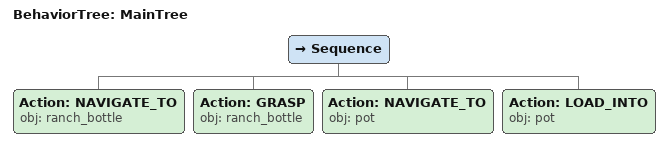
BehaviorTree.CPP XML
<root main_tree_to_execute="MainTree">
  <BehaviorTree ID="MainTree">
    <Sequence>
      <!-- Navigate to ranch_bottle -->
      <Action ID="NAVIGATE_TO" obj="ranch_bottle" />
      <!-- Grasp ranch_bottle -->
      <Action ID="GRASP" obj="ranch_bottle" />
      <!-- Navigate to pot -->
      <Action ID="NAVIGATE_TO" obj="pot" />
      <!-- Load into pot -->
      <Action ID="LOAD_INTO" obj="pot" />
    </Sequence>
  </BehaviorTree>
</root>
